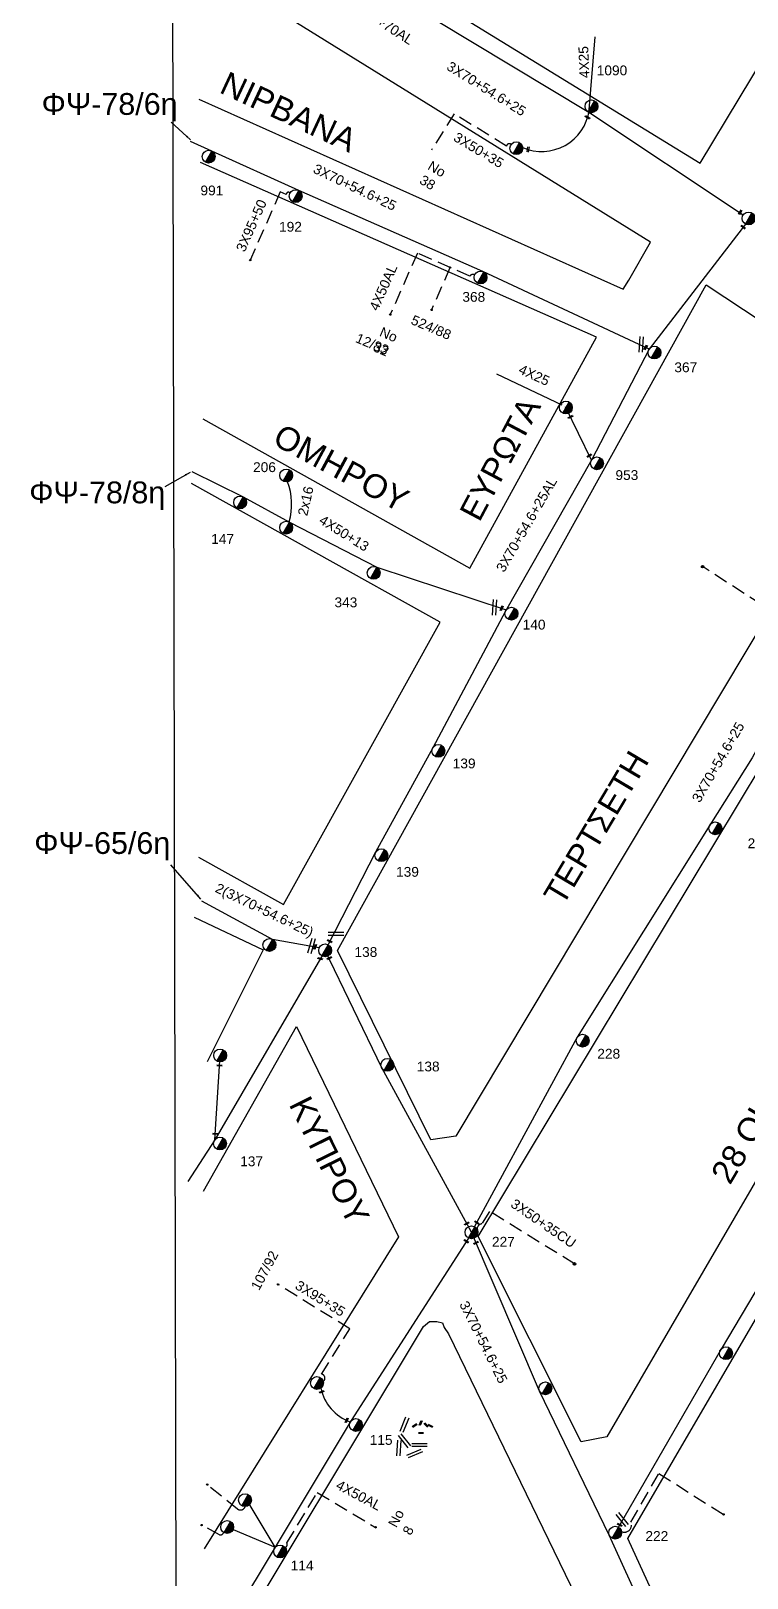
# Model space of a CAD drawing. Header units: millimetres. Extents: x 771 to 3391, y 686 to 1835.
# Drawn here: x 860.2 to 991.7, y 931.1 to 1215.3 of the extents above; entities that cross this region are included whole.
import ezdxf

# ---------------------------------------------------------------- set-up
doc = ezdxf.new("R2010")
doc.units = ezdxf.units.MM
doc.linetypes.add('DASHED', pattern=[19.05, 12.7, -6.35])
for name, color, linetype in [('Άγνωστα', 7, 'Continuous'), ('Εναέρια παροχή ΧΤ 4x25', 7, 'SYN_LINE'), ('Επιγραφές - Σχήματα', 7, 'Continuous'), ('Καλωδια Χ.Τ 3x95+35', 7, 'DASHED'), ('Καλωδια Χ.Τ. 3x50+35', 7, 'Continuous'), ('Καλωδια ΧΤ  3X95+50', 7, 'Continuous'), ('Καλώδια ΧΤ   3x150+70AL', 7, 'DASHED'), ('Μηχανική τομή', 7, 'Continuous'), ('Στύλος ΦΜ', 7, 'Continuous'), ('Στύλος ΦΜ @ 1', 7, 'Continuous'), ('Συνδέσεις', 7, 'Continuous'), ('Συνεστραμμένα ΧΤ   3x70+54.6+25 AL', 7, 'SYN_LINE'), ('Τομή', 7, 'Continuous'), ('Υπόβαθρο ΔΕΗ', 7, 'Continuous'), ('Υπόγεια καλώδια Παροχών ΧΤ   4x50AL', 7, 'DASHED')]:
    doc.layers.add(name, color=color, linetype=linetype)
doc.styles.add('arial', font='ARIAL.TTF')
doc.styles.get("Standard").update_dxf_attribs({"font": 'ARIAL.TTF'})
doc.linetypes.add('SYN_LINE', pattern='A,0.5,-0.0001,["/\\/\\/\\/",Standard,S=0.1,R=0,X=0,Y=-0.05],-0.25', length=0.7501)
doc.dimstyles.new('ISO-25', dxfattribs={"dimtxt": 2.5, "dimasz": 2.5, "dimexe": 1.25, "dimexo": 0.625, "dimtad": 1, "dimtxsty": 'Standard', "dimcen": 2.5, "dimadec": 0, "dimazin": 0, "dimtfac": 1, "dimtmove": 0, "dimatfit": 3, "dimfxl": 1, "dimarcsym": 0})

# ---------------------------------------------------------------- blocks, each defined once
blk = doc.blocks.new('ΥΠΑΡΧΩΝ ΤΣΙΜΕΝΤΕΝΙΟΣ ΣΤΥΛΟΣ')
at = {"layer": 'Στύλος ΦΜ'}
blk.add_hatch(color=7, dxfattribs=at).paths.add_polyline_path([(-1.29, -2.28, 0.574793), (2.62, 0, 0.268822), (1.3, 2.27)])
at = {"layer": 'Στύλος ΦΜ', "color": 7}
blk.add_line((-1.29, -2.28), (1.3, 2.27), dxfattribs=at)
blk.add_circle((0, 0), 2.62, dxfattribs=at)
at = {"layer": 'Στύλος ΦΜ', "flags": 4}
for tag, p in [('ΤΥΠΟΣ', (-4.91, 3.03)), ('ΑΡΙΘΜΟΣ', (-4.68, 8.05))]:
    blk.add_attdef(tag, p, '', height=4, dxfattribs=at)
blk = doc.blocks.new('_ΣΥΝΔΕΣΗ')
at = {"layer": 'Συνδέσεις', "linetype": 'SYN_LINE', "ltscale": 40}
blk.add_hatch(color=256, dxfattribs=at).paths.add_polyline_path([(0.5, -0.01, 1), (-0.5, -0.01, 1)])
at = {"layer": 'Συνδέσεις'}
blk.add_circle((0, -0.01), 0.5, dxfattribs=at)
blk = doc.blocks.new('ΜΗΧΑΝΙΚΗ ΤΟΜΗ')
at = {"layer": 'Μηχανική τομή', "ltscale": 40}
for p, q in [((-1.9, 0.8), (1.9, 0.8)), ((1.9, 0), (-1.9, 0))]:
    blk.add_line(p, q, dxfattribs=at)
blk = doc.blocks.new('ΤΟΜΗ')
at = {"layer": 'Τομή', "ltscale": 40}
for p, q in [((-5.7, 0), (5.7, 0)), ((5.7, -2.3), (-5.7, -2.3))]:
    blk.add_line(p, q, dxfattribs=at)

msp = doc.modelspace()

# ---------------------------------------------------------------- linework, layer by layer
at = {"layer": 'Άγνωστα', "color": 85, "linetype": 'DASHED', "ltscale": 0.2}
msp.add_lwpolyline([(937.12588, 1171.72397), (933.74322, 1164.03524)], dxfattribs=at)
at = {"layer": 'Άγνωστα', "color": 133, "linetype": 'Continuous', "ltscale": 0.2}
msp.add_lwpolyline([(889.75035, 1134.33461), (899.18966, 1129.68663), (907.65187, 1125.06068), (923.70738, 1116.74461), (947.47007, 1108.94772)], dxfattribs=at)
at = {"layer": 'Άγνωστα', "color": 85, "linetype": 'DASHED', "ltscale": 0.2}
for points in [[(996.90987, 1106.56196, 0.771929097), (997.50959, 1107.82448), (983.39854, 1116.93864)], [(959.98366, 988.79917), (944.38131, 998.44911), (942.96265, 996.15316, 0.35551806), (942.10242, 995.19995)]]:
    msp.add_lwpolyline(points, format="xyb", dxfattribs=at)
at = {"layer": 'Άγνωστα', "color": 6, "linetype": 'DASHED', "ltscale": 0.2}
msp.add_lwpolyline([(968.6279, 939.63374, 0.687171481), (970.33556, 941.37802), (975.46484, 950.28693), (987.3829, 942.76883)], format="xyb", dxfattribs=at)
at = {"layer": 'Άγνωστα', "color": 151, "linetype": 'DASHED', "ltscale": 0.2}
for points in [[(899.53183, 944.23151, -0.510562725), (898.14349, 943.76866), (892.64007, 948.20715)], [(895.57041, 939.48903, -0.440314585), (894.83598, 939.05949), (891.53377, 940.834)]]:
    msp.add_lwpolyline(points, format="xyb", dxfattribs=at)
at = {"layer": 'Άγνωστα', "color": 151, "linetype": 'SYN_LINE', "ltscale": 8}
for points in [[(905.04747, 936.74583), (900.25523, 944.70801)], [(897.33488, 940.03298), (905.04747, 936.74583)]]:
    msp.add_lwpolyline(points, dxfattribs=at)
at = {"layer": 'Άγνωστα', "color": 133, "linetype": 'SYN_LINE', "ltscale": 8}
msp.add_arc((896.17751, 1128.33171), 11.88539, 344.1388904, 20.3524195, dxfattribs=at)
at = {"layer": 'Εναέρια παροχή ΧΤ 4x25', "color": 27, "linetype": 'SYN_LINE', "ltscale": 8}
for points in [[(962.62239, 1200.01034), (963.76871, 1214.16328)], [(957.7044, 1146.5222), (945.7173, 1152.22651)]]:
    msp.add_lwpolyline(points, dxfattribs=at)
at = {"layer": 'Καλωδια Χ.Τ 3x95+35', "color": 151, "linetype": 'DASHED', "ltscale": 0.2}
msp.add_lwpolyline([(913.35767, 967.11741, 0.984565373), (913.57404, 968.54265), (918.75187, 976.85114), (905.6214, 985.03401)], format="xyb", dxfattribs=at)
at = {"layer": 'Καλωδια Χ.Τ. 3x50+35', "color": 27, "linetype": 'DASHED', "ltscale": 0.2}
msp.add_lwpolyline([(948.37652, 1194.43272, 0.571136888), (947.49652, 1194.09144), (937.87657, 1200.06119), (933.71559, 1193.35597)], format="xyb", dxfattribs=at)
at = {"layer": 'Καλωδια ΧΤ  3X95+50', "color": 85, "linetype": 'DASHED', "ltscale": 0.2}
msp.add_lwpolyline([(907.76569, 1185.51149, 0.708106971), (907.08616, 1185.21631), (905.98877, 1185.70055), (900.46768, 1173.18851)], format="xyb", dxfattribs=at)
at = {"layer": 'Συνεστραμμένα ΧΤ   3x70+54.6+25 AL', "color": 27, "linetype": 'SYN_LINE', "ltscale": 20}
for points in [[(894.97265, 1243.39634), (920.19261, 1225.96328), (962.64736, 1200.31858), (990.96012, 1181.48156)], [(991.35966, 1179.80469), (973.67868, 1156.83639), (963.14747, 1136.52182), (947.31961, 1108.6831), (933.96146, 1083.58424), (923.47514, 1064.41285), (914.74785, 1047.43568)]]:
    msp.add_lwpolyline(points, dxfattribs=at)
at = {"layer": 'Συνεστραμμένα ΧΤ   3x70+54.6+25 AL', "color": 85, "linetype": 'SYN_LINE', "ltscale": 20}
for points in [[(973.67868, 1156.83639), (943.15454, 1171.09156), (909.37583, 1185.95255), (893.41312, 1193.20861), (889.49857, 1194.98802)], [(1034.07493, 1151.20347), (1020.65331, 1128.25305), (1002.94436, 1100.61468), (992.59981, 1081.77112), (984.80735, 1069.38867), (960.49739, 1030.44326), (941.64592, 995.64233)]]:
    msp.add_lwpolyline(points, dxfattribs=at)
at = {"layer": 'Συνεστραμμένα ΧΤ   3x70+54.6+25 AL', "color": 27, "linetype": 'SYN_LINE', "ltscale": 8}
msp.add_lwpolyline([(963.09909, 1136.43673), (958.35153, 1146.21425)], dxfattribs=at)
at = {"layer": 'Συνεστραμμένα ΧΤ   3x70+54.6+25 AL', "color": 2, "ltscale": 20}
msp.add_lwpolyline([(1068.14582, 1128.77796), (1055.3512, 1090.5955), (1047.40385, 1076.99038), (1026.82465, 1041.83869), (1008.46006, 1009.67685), (994.26706, 985.47536), (986.88988, 973.15917), (967.46847, 939.42666)], dxfattribs=at)
at = {"layer": 'Συνεστραμμένα ΧΤ   3x70+54.6+25 AL', "color": 151, "linetype": 'SYN_LINE', "ltscale": 15}
msp.add_lwpolyline([(913.12294, 1046.84292), (904.5692, 1048.40002), (891.57065, 1055.41708)], dxfattribs=at)
at = {"layer": 'Συνεστραμμένα ΧΤ   3x70+54.6+25 AL', "color": 6, "ltscale": 20}
for points in [[(988.07675, 904.38908), (979.04946, 911.0887), (966.38304, 938.96953), (953.58715, 965.44362), (941.08721, 994.60545), (924.61523, 1024.78906), (914.21165, 1046.38691), (893.96882, 1011.61275), (888.99929, 1003.91278)], [(893.96882, 1011.61275), (894.93615, 1027.08122)]]:
    msp.add_lwpolyline(points, dxfattribs=at)
at = {"layer": 'Συνεστραμμένα ΧΤ   3x70+54.6+25 AL', "color": 151, "ltscale": 20}
msp.add_lwpolyline([(940.5549, 993.55498), (918.97773, 960.00539), (905.06424, 936.76525), (890.27842, 912.24273)], dxfattribs=at)
at = {"layer": 'Συνεστραμμένα ΧΤ   3x70+54.6+25 AL', "color": 27, "linetype": 'SYN_LINE', "ltscale": 20}
msp.add_arc((953.9828, 1201.91547), 8.78227, 246.5415597, 351.7961746, dxfattribs=at)
at = {"layer": 'Συνεστραμμένα ΧΤ   3x70+54.6+25 AL', "color": 151, "ltscale": 8}
msp.add_arc((921.51571, 967.57476), 8.22605, 190.9684537, 250.9538172, dxfattribs=at)
at = {"layer": 'Υπόβαθρο ΔΕΗ'}
for points in [[(885.09288, 1760.10912), (887.18759, 748.25165)], [(908.57619, 1266.99075), (896.49873, 1244.21055), (983.04981, 1190.98366), (997.36152, 1214.76111), (908.57619, 1266.99075)], [(891.01491, 1202.73512), (968.91499, 1167.86583), (969.95772, 1169.49616), (973.94728, 1176.47034), (890.30189, 1228.37724)], [(891.75226, 1144.0109), (940.75063, 1116.60802), (964.00303, 1159.02953), (891.33227, 1191.09638)], [(916.45428, 1046.38503), (984.14154, 1168.61365), (1018.24834, 1146.0773), (938.178, 1012.26331), (933.63533, 1011.57754), (916.45428, 1046.38503)], [(942.31199, 993.83544), (1029.17109, 1138.31343), (1059.83115, 1118.4029), (965.95263, 957.01818), (961.18893, 956.13287), (942.31199, 993.83544)], [(890.96409, 1063.51109), (906.54702, 1054.79084), (935.35701, 1106.6845), (889.68746, 1132.15114)], [(890.1836, 1052.4868), (902.81108, 1046.46657), (892.5302, 1025.90275)], [(891.89553, 1002.17682), (908.93015, 1032.42899), (927.70154, 993.74333), (891.98935, 936.43854)], [(893.151, 912.14939), (932.28961, 977.33082), (933.36372, 978.21806), (934.72702, 978.21806), (935.75982, 977.94982), (936.09031, 977.14511), (936.85459, 975.94836), (974.52705, 898.22865), (970.48809, 891.11286), (893.17602, 872.18763)]]:
    msp.add_lwpolyline(points, dxfattribs=at)
msp.add_lwpolyline([(969.8015, 938.33769), (1069.08583, 1108.79358), (1072.43445, 1110.09322), (1099.7508, 1092.17493), (988.04018, 905.33238), (982.86991, 909.74524)], close=True, dxfattribs=at)
at = {"layer": 'Υπόγεια καλώδια Παροχών ΧΤ   4x50AL', "color": 85, "linetype": 'DASHED', "ltscale": 0.2}
msp.add_lwpolyline([(941.65025, 1170.42169, 0.446281074), (940.77702, 1170.21787), (931.14288, 1174.45642), (926.17584, 1163.16643)], format="xyb", dxfattribs=at)
at = {"layer": 'Υπόγεια καλώδια Παροχών ΧΤ   4x50AL', "color": 151, "linetype": 'DASHED', "ltscale": 0.2}
msp.add_lwpolyline([(906.34639, 936.68097, 0.704816944), (907.19206, 937.54317), (912.76772, 946.82886), (923.56991, 940.34262)], format="xyb", dxfattribs=at)

# ---------------------------------------------------------------- block references
at = {"layer": 'Μηχανική τομή'}
for p, xscale, yscale, zscale, rotation in [((962.32441, 1199.3038), 0.2500000000002005, 0.2500000000002005, 0.2500000000002005, 331.5446991727721), ((951.36619, 1193.53206), 0.2500000000001928, 0.2500000000001928, 0.2500000000001928, 260.0559219753089), ((990.49401, 1181.89998), 0.249999999999919, 0.249999999999919, 0.249999999999919, 60.51731428412965), ((990.87461, 1179.17461), 0.25, 0.25, 0.25, 322.6763499369713), ((973.15531, 1157.0871), 0.249999999999919, 0.249999999999919, 0.249999999999919, 60.51731428412965), ((959.29489, 1144.27141), 0.249999999999919, 0.249999999999919, 0.249999999999919, 27.64723341265615), ((962.7456, 1137.16474), 0.249999999999919, 0.249999999999919, 0.249999999999919, 27.64723341265615), ((946.70901, 1109.19744), 0.249999999999919, 0.249999999999919, 0.249999999999919, 68.45138536945211), ((912.47807, 1047.01147), 0.2499999999999681, 0.2499999999999681, 0.2499999999999681, 72.52028648880439), ((915.00864, 1047.99353), 0.25, 0.25, 0.25, 333.0358626367025), ((913.27189, 1044.77328), 0.2499999999999681, 0.2499999999999681, 0.2499999999999681, 343.8241069281569), ((915.05231, 1044.8519), 0.2499999999999681, 0.2499999999999681, 0.2499999999999681, 27.53829775004091), ((894.81568, 1025.15169), 0.2500000000002005, 0.2500000000002005, 0.2500000000002005, 356.0343975846597), ((894.02982, 1012.58818), 0.2500000000002005, 0.2500000000002005, 0.2500000000002005, 356.0343975846597), ((940.25014, 996.10565), 0.2499999999999681, 0.2499999999999681, 0.2499999999999681, 27.53829775004091), ((942.00437, 996.30404), 0.2500000000001928, 0.2500000000001928, 0.2500000000001928, 326.6778950212413), ((940.0868, 992.87398), 0.2500000000001928, 0.2500000000001928, 0.2500000000001928, 326.6778950212413), ((941.94883, 992.59648), 0.2499999999999681, 0.2499999999999681, 0.2499999999999681, 27.53829775004091), ((913.61099, 965.18123), 0.2499999999999681, 0.2499999999999681, 0.2499999999999681, 18.54426976674313), ((918.26092, 960.01853), 0.249999999999968, 0.249999999999968, 0.249999999999968, 65.81839754665273), ((930.71363, 959.03496), 0.2499999999999681, 0.2499999999999681, 0.2499999999999681, 36.11407878704492), ((931.8488, 959.54083), 0.249999999999919, 0.249999999999919, 0.249999999999919, 68.45138536945211), ((932.66894, 959.14116), 0.2500000000001928, 0.2500000000001928, 0.2500000000001928, 312.6268794242704), ((933.4796, 958.97772), 0.2500000000002005, 0.2500000000002005, 0.2500000000002005, 331.5446991727721), ((968.25131, 940.78634), 0.25, 0.25, 0.25, 334.7467717406677)]:
    msp.add_blockref('ΜΗΧΑΝΙΚΗ ΤΟΜΗ', p, dxfattribs=dict(at, xscale=xscale, yscale=yscale, zscale=zscale, rotation=rotation))
at = {"layer": 'Μηχανική τομή', "xscale": 0.25, "yscale": 0.25, "zscale": 0.25}
msp.add_blockref('ΜΗΧΑΝΙΚΗ ΤΟΜΗ', (931.81569, 957.6259), dxfattribs=at)
at = {"layer": 'Στύλος ΦΜ @ 1', "ltscale": 40}
ref = msp.add_blockref('ΥΠΑΡΧΩΝ ΤΣΙΜΕΝΤΕΝΙΟΣ ΣΤΥΛΟΣ', (963.09687, 1201.4072), dxfattribs=dict(at, xscale=0.4499999999998181, yscale=0.4499999999998181, zscale=0.4499999999998181))
ref.add_attrib('ΤΥΠΟΣ', '1090', (964.0763, 1207.12212), dxfattribs={"layer": 'Στύλος ΦΜ', "height": 1.8, "flags": 4})
at = {"layer": 'Στύλος ΦΜ @ 1', "ltscale": 40, "xscale": 0.4499999999998181, "yscale": 0.4499999999998181, "zscale": 0.4499999999998181}
for p in [(949.31679, 1193.72347), (958.40841, 1146.09029), (907.0663, 1124.03879), (903.9859, 1047.37684), (894.93388, 1027.08251), (987.78438, 972.393), (912.71175, 966.93529), (954.65002, 965.95101), (899.51017, 945.40908), (896.2372, 940.45987)]:
    msp.add_blockref('ΥΠΑΡΧΩΝ ΤΣΙΜΕΝΤΕΝΙΟΣ ΣΤΥΛΟΣ', p, dxfattribs=at)
at = {"layer": 'Στύλος ΦΜ @ 1', "ltscale": 40}
ref = msp.add_blockref('ΥΠΑΡΧΩΝ ΤΣΙΜΕΝΤΕΝΙΟΣ ΣΤΥΛΟΣ', (892.82756, 1192.18672), dxfattribs=dict(at, xscale=0.4499999999998181, yscale=0.4499999999998181, zscale=0.4499999999998181))
ref.add_attrib('ΤΥΠΟΣ', '991', (891.33032, 1185.06412), dxfattribs={"layer": 'Στύλος ΦΜ', "height": 1.8, "flags": 4})
ref = msp.add_blockref('ΥΠΑΡΧΩΝ ΤΣΙΜΕΝΤΕΝΙΟΣ ΣΤΥΛΟΣ', (908.79027, 1184.93066), dxfattribs=dict(at, xscale=0.4499999999998181, yscale=0.4499999999998181, zscale=0.4499999999998181))
ref.add_attrib('ΤΥΠΟΣ', '192', (905.75594, 1178.39821), dxfattribs={"layer": 'Στύλος ΦΜ', "height": 1.8, "flags": 4})
ref = msp.add_blockref('ΥΠΑΡΧΩΝ ΤΣΙΜΕΝΤΕΝΙΟΣ ΣΤΥΛΟΣ', (991.94069, 1180.82917), dxfattribs=dict(at, xscale=0.4499999999998181, yscale=0.4499999999998181, zscale=0.4499999999998181))
ref.add_attrib('ΤΥΠΟΣ', '849', (995.80583, 1182.67045), dxfattribs={"layer": 'Στύλος ΦΜ', "height": 1.8, "flags": 4})
ref = msp.add_blockref('ΥΠΑΡΧΩΝ ΤΣΙΜΕΝΤΕΝΙΟΣ ΣΤΥΛΟΣ', (942.74498, 1169.9873), dxfattribs=dict(at, xscale=0.4499999999998181, yscale=0.4499999999998181, zscale=0.4499999999998181))
ref.add_attrib('ΤΥΠΟΣ', '368', (939.40505, 1165.51935), dxfattribs={"layer": 'Στύλος ΦΜ', "height": 1.8, "flags": 4})
ref = msp.add_blockref('ΥΠΑΡΧΩΝ ΤΣΙΜΕΝΤΕΝΙΟΣ ΣΤΥΛΟΣ', (974.66215, 1156.18838), dxfattribs=dict(at, xscale=0.4499999999998181, yscale=0.4499999999998181, zscale=0.4499999999998181))
ref.add_attrib('ΤΥΠΟΣ', '367', (978.32273, 1152.58394), dxfattribs={"layer": 'Στύλος ΦΜ', "height": 1.8, "flags": 4})
ref = msp.add_blockref('ΥΠΑΡΧΩΝ ΤΣΙΜΕΝΤΕΝΙΟΣ ΣΤΥΛΟΣ', (964.11031, 1135.84352), dxfattribs=dict(at, xscale=0.4499999999998181, yscale=0.4499999999998181, zscale=0.4499999999998181))
ref.add_attrib('ΤΥΠΟΣ', '953', (967.5078, 1132.78967), dxfattribs={"layer": 'Στύλος ΦΜ', "height": 1.8, "flags": 4})
ref = msp.add_blockref('ΥΠΑΡΧΩΝ ΤΣΙΜΕΝΤΕΝΙΟΣ ΣΤΥΛΟΣ', (907.0704, 1133.61619), dxfattribs=dict(at, xscale=0.4499999999998181, yscale=0.4499999999998181, zscale=0.4499999999998181))
ref.add_attrib('ΤΥΠΟΣ', '206', (900.98497, 1134.24059), dxfattribs={"layer": 'Στύλος ΦΜ', "height": 1.8, "flags": 4})
ref = msp.add_blockref('ΥΠΑΡΧΩΝ ΤΣΙΜΕΝΤΕΝΙΟΣ ΣΤΥΛΟΣ', (898.60637, 1128.66345), dxfattribs=dict(at, xscale=0.4499999999998181, yscale=0.4499999999998181, zscale=0.4499999999998181))
ref.add_attrib('ΤΥΠΟΣ', '147', (893.2958, 1121.05459), dxfattribs={"layer": 'Στύλος ΦΜ', "height": 1.8, "flags": 4})
ref = msp.add_blockref('ΥΠΑΡΧΩΝ ΤΣΙΜΕΝΤΕΝΙΟΣ ΣΤΥΛΟΣ', (923.12182, 1115.72272), dxfattribs=dict(at, xscale=0.4499999999998181, yscale=0.4499999999998181, zscale=0.4499999999998181))
ref.add_attrib('ΤΥΠΟΣ', '343', (915.93114, 1109.41291), dxfattribs={"layer": 'Στύλος ΦΜ', "height": 1.8, "flags": 4})
ref = msp.add_blockref('ΥΠΑΡΧΩΝ ΤΣΙΜΕΝΤΕΝΙΟΣ ΣΤΥΛΟΣ', (948.41011, 1108.23817), dxfattribs=dict(at, xscale=0.4499999999998181, yscale=0.4499999999998181, zscale=0.4499999999998181))
ref.add_attrib('ΤΥΠΟΣ', '140', (950.47359, 1105.31681), dxfattribs={"layer": 'Στύλος ΦΜ', "height": 1.8, "flags": 4})
ref = msp.add_blockref('ΥΠΑΡΧΩΝ ΤΣΙΜΕΝΤΕΝΙΟΣ ΣΤΥΛΟΣ', (935.00077, 1083.0302), dxfattribs=dict(at, xscale=0.4499999999998181, yscale=0.4499999999998181, zscale=0.4499999999998181))
ref.add_attrib('ΤΥΠΟΣ', '139', (937.63403, 1079.82076), dxfattribs={"layer": 'Στύλος ΦΜ', "height": 1.8, "flags": 4})
ref = msp.add_blockref('ΥΠΑΡΧΩΝ ΤΣΙΜΕΝΤΕΝΙΟΣ ΣΤΥΛΟΣ', (985.83053, 1068.80538), dxfattribs=dict(at, xscale=0.4499999999998181, yscale=0.4499999999998181, zscale=0.4499999999998181))
ref.add_attrib('ΤΥΠΟΣ', '229', (991.76318, 1065.15797), dxfattribs={"layer": 'Στύλος ΦΜ', "height": 1.8, "flags": 4})
ref = msp.add_blockref('ΥΠΑΡΧΩΝ ΤΣΙΜΕΝΤΕΝΙΟΣ ΣΤΥΛΟΣ', (924.51837, 1063.8662), dxfattribs=dict(at, xscale=0.4499999999998181, yscale=0.4499999999998181, zscale=0.4499999999998181))
ref.add_attrib('ΤΥΠΟΣ', '139', (927.23298, 1059.91158), dxfattribs={"layer": 'Στύλος ΦΜ', "height": 1.8, "flags": 4})
ref = msp.add_blockref('ΥΠΑΡΧΩΝ ΤΣΙΜΕΝΤΕΝΙΟΣ ΣΤΥΛΟΣ', (914.20939, 1046.3882), dxfattribs=dict(at, xscale=0.4499999999998181, yscale=0.4499999999998181, zscale=0.4499999999998181))
ref.add_attrib('ΤΥΠΟΣ', '138', (919.59969, 1045.18738), dxfattribs={"layer": 'Στύλος ΦΜ', "height": 1.8, "flags": 4})
ref = msp.add_blockref('ΥΠΑΡΧΩΝ ΤΣΙΜΕΝΤΕΝΙΟΣ ΣΤΥΛΟΣ', (961.47909, 1029.79257), dxfattribs=dict(at, xscale=0.4499999999998181, yscale=0.4499999999998181, zscale=0.4499999999998181))
ref.add_attrib('ΤΥΠΟΣ', '228', (964.17691, 1026.50124), dxfattribs={"layer": 'Στύλος ΦΜ', "height": 1.8, "flags": 4})
ref = msp.add_blockref('ΥΠΑΡΧΩΝ ΤΣΙΜΕΝΤΕΝΙΟΣ ΣΤΥΛΟΣ', (925.64595, 1025.35893), dxfattribs=dict(at, xscale=0.4499999999998181, yscale=0.4499999999998181, zscale=0.4499999999998181))
ref.add_attrib('ΤΥΠΟΣ', '138', (931.03626, 1024.15811), dxfattribs={"layer": 'Στύλος ΦΜ', "height": 1.8, "flags": 4})
ref = msp.add_blockref('ΥΠΑΡΧΩΝ ΤΣΙΜΕΝΤΕΝΙΟΣ ΣΤΥΛΟΣ', (894.90981, 1010.90446), dxfattribs=dict(at, xscale=0.4499999999998181, yscale=0.4499999999998181, zscale=0.4499999999998181))
ref.add_attrib('ΤΥΠΟΣ', '137', (898.61965, 1006.74603), dxfattribs={"layer": 'Στύλος ΦΜ', "height": 1.8, "flags": 4})
ref = msp.add_blockref('ΥΠΑΡΧΩΝ ΤΣΙΜΕΝΤΕΝΙΟΣ ΣΤΥΛΟΣ', (941.08495, 994.60674), dxfattribs=dict(at, xscale=0.4499999999998181, yscale=0.4499999999998181, zscale=0.4499999999998181))
ref.add_attrib('ΤΥΠΟΣ', '227', (944.83693, 991.96727), dxfattribs={"layer": 'Στύλος ΦΜ', "height": 1.8, "flags": 4})
ref = msp.add_blockref('ΥΠΑΡΧΩΝ ΤΣΙΜΕΝΤΕΝΙΟΣ ΣΤΥΛΟΣ', (919.85945, 959.22455), dxfattribs=dict(at, xscale=0.4499999999998181, yscale=0.4499999999998181, zscale=0.4499999999998181))
ref.add_attrib('ΤΥΠΟΣ', '115', (922.39997, 955.56341), dxfattribs={"layer": 'Στύλος ΦΜ', "height": 1.8, "flags": 4})
ref = msp.add_blockref('ΥΠΑΡΧΩΝ ΤΣΙΜΕΝΤΕΝΙΟΣ ΣΤΥΛΟΣ', (967.46847, 939.42666), dxfattribs=dict(at, xscale=0.4499999999998181, yscale=0.4499999999998181, zscale=0.4499999999998181))
ref.add_attrib('ΤΥΠΟΣ', '222', (973.01163, 937.92023), dxfattribs={"layer": 'Στύλος ΦΜ', "height": 1.8, "flags": 4})
ref = msp.add_blockref('ΥΠΑΡΧΩΝ ΤΣΙΜΕΝΤΕΝΙΟΣ ΣΤΥΛΟΣ', (905.94687, 935.98543), dxfattribs=dict(at, xscale=0.4499999999998181, yscale=0.4499999999998181, zscale=0.4499999999998181))
ref.add_attrib('ΤΥΠΟΣ', '114', (907.89635, 932.50498), dxfattribs={"layer": 'Στύλος ΦΜ', "height": 1.8, "flags": 4})
at = {"layer": 'Συνδέσεις'}
for p, xscale, yscale, zscale in [((900.46768, 1173.18851), 0.25, 0.25, 0.25), ((937.16283, 1171.80794), 0.25, 0.25, 0.25), ((926.17584, 1163.16643), 0.25, 0.25, 0.25), ((933.74322, 1164.03524), 0.25, 0.25, 0.25), ((983.5036, 1116.87078), 0.4777242751394019, 0.4777242751394019, 0.4777242751394019), ((959.98366, 988.79917), 0.4777242751394019, 0.4777242751394019, 0.4777242751394019), ((905.57033, 985.0373), 0.25, 0.25, 0.25), ((892.5624, 948.26979), 0.25, 0.25, 0.25), ((891.53377, 940.834), 0.25, 0.25, 0.25), ((987.34653, 942.79178), 0.25, 0.25, 0.25), ((923.47181, 940.42195), 0.25, 0.25, 0.25)]:
    msp.add_blockref('_ΣΥΝΔΕΣΗ', p, dxfattribs=dict(at, xscale=xscale, yscale=yscale, zscale=zscale))
at = {"layer": 'Τομή'}
for p, xscale, yscale, zscale, rotation in [((972.49759, 1157.67478), 0.2500000000000557, 0.2500000000000557, 0.2500000000000557, 266.3054486218056), ((945.6026, 1109.36353), 0.2500000000000557, 0.2500000000000557, 0.2500000000000557, 266.3054486218056), ((911.44745, 1047.28085), 0.25, 0.25, 0.25, 73.80104751589052), ((929.03285, 959.16793), 0.2499999999998873, 0.2499999999998873, 0.2499999999998873, 248.1909067709115), ((928.02506, 954.93793), 0.2500000000000557, 0.2500000000000557, 0.2500000000000557, 266.3054486218056), ((929.01682, 956.49703), 0.2499999999999669, 0.2499999999999669, 0.2499999999999669, 308.1680509152084), ((930.53725, 954.2338), 0.2499999999999535, 0.2499999999999535, 0.2499999999999535, 22.92285824507862), ((968.97022, 942.03499), 0.2499999999999669, 0.2499999999999669, 0.2499999999999669, 308.1680509152084)]:
    msp.add_blockref('ΤΟΜΗ', p, dxfattribs=dict(at, xscale=xscale, yscale=yscale, zscale=zscale, rotation=rotation))
at = {"layer": 'Τομή', "xscale": 0.25, "yscale": 0.25, "zscale": 0.25}
for p in [(916.2146, 1049.70739), (931.53933, 955.82965)]:
    msp.add_blockref('ΤΟΜΗ', p, dxfattribs=at)

# ---------------------------------------------------------------- texts
at = {"ltscale": 40, "char_height": 4, "width": 64.8866414, "attachment_point": 1, "style": 'arial'}
for s, insert, rotation in [('{\\H1.083x;NIPBANA}', (896.40371, 1207.97159), 335.0680014), ('{\\H1.083x;EYPΩTA}', (938.70113, 1126.92075), 62.0230734), ('{\\H1.083x;OMHPOY}', (906.37241, 1143.29524), 331.6768318), ('{\\H1.083x;TEPTΣETH}', (954.11149, 1056.58623), 59.2546127), ('{\\H1.083x;28 OKTΩBPIOY}', (984.81251, 1005.37071), 59.2546127), ('{\\H1.083x;KYΠPOY}', (911.35397, 1020.04811), 296.3067131)]:
    msp.add_mtext(s, dxfattribs=dict(at, insert=insert, rotation=rotation))
at = {"layer": 'Άγνωστα', "color": 7, "char_height": 1.8, "attachment_point": 1}
for s, gutter_width, insert, rotation in [('3X70+54.6+25', 12.5, (937.29918, 1209.79358), 328.042606), ('3X70+54.6+25', 12.5, (912.63018, 1190.93215), 334.4024383), ('3X95+50', 12.5, (897.78631, 1175.25146), 66.0216461), ('4X50AL', 12.5, (922.24488, 1164.44062), 66.0216461), ('524/88', 1.65674, (930.50349, 1163.15794), 336.8609817), ('12/83', 1.65674, (920.3356, 1159.81625), 336.8609817), ('4X50+13', 12.5, (913.87891, 1126.46281), 328.042606), ('3X70+54.6+25', 12.5, (981.42969, 1074.27802), 59.8533125), ('2(3X70+54.6+25)', 12.5, (894.64082, 1058.82104), 334.4024383), ('3X50+35CU', 12.5, (949.12342, 1000.88658), 325.5614849), ('107/92', 1.83491, (900.49651, 984.64479), 61.7841705), ('3X95+35', 12.5, (909.48408, 985.88397), 328.3202488), ('3X70+54.6+25', 12.5, (940.40692, 982.20362), 296.5737507)]:
    msp.add_mtext_dynamic_manual_height_columns(s, width=1.8, gutter_width=gutter_width, heights=[0.04535], dxfattribs=dict(at, insert=insert, rotation=rotation))
at = {"layer": 'Άγνωστα', "color": 7}
note = msp.add_mtext_dynamic_manual_height_columns('No ', width=1.8, gutter_width=1.88396, heights=[0.04535, 0], dxfattribs=dict(at, insert=(930.6317, 1193.37794), char_height=1.8, attachment_point=1, rotation=329.4157693))
for column, words in zip(note.columns.linked_columns, ['38']):
    column.text = words
note = msp.add_mtext_dynamic_manual_height_columns('No ', width=1.8, gutter_width=1.65674, heights=[0.04535, 0], dxfattribs=dict(at, insert=(921.56468, 1162.3138), char_height=1.8, attachment_point=1, rotation=336.8609817))
for column, words in zip(note.columns.linked_columns, ['32']):
    column.text = words
note = msp.add_mtext_dynamic_manual_height_columns('No ', width=1.8, gutter_width=1.83491, heights=[0.04535, 0], dxfattribs=dict(at, insert=(923.97139, 937.87631), char_height=1.8, attachment_point=1, rotation=61.7841705))
for column, words in zip(note.columns.linked_columns, ['8']):
    column.text = words
at = {"layer": 'Εναέρια παροχή ΧΤ 4x25', "color": 7, "char_height": 1.8, "attachment_point": 1}
for s, insert, rotation in [('4X25', (960.94241, 1206.5709), 92.4145209), ('4X25', (950.30388, 1154.09502), 335.4720262), ('2x16', (909.16132, 1126.45879), 77.3277046)]:
    msp.add_mtext_dynamic_manual_height_columns(s, width=1.8, gutter_width=12.5, heights=[0.04535], dxfattribs=dict(at, insert=insert, rotation=rotation))
at = {"layer": 'Επιγραφές - Σχήματα', "ltscale": 0.2, "char_height": 4, "width": 19.6718533, "attachment_point": 1}
for s, insert in [('ΦΨ-78/6η', (862.15925, 1203.85177)), ('ΦΨ-78/8η', (859.89353, 1132.50553)), ('ΦΨ-65/6η', (860.80803, 1068.10378))]:
    msp.add_mtext(s, dxfattribs=dict(at, insert=insert))
at = {"layer": 'Καλώδια ΧΤ   3x150+70AL', "color": 7, "char_height": 1.8, "attachment_point": 1}
for s, insert, rotation in [('3X150+70AL', (918.33797, 1222.01348), 327.4492663), ('3X50+35', (938.53574, 1196.77375), 328.9426199)]:
    msp.add_mtext_dynamic_manual_height_columns(s, width=1.8, gutter_width=12.5, heights=[0.04535], dxfattribs=dict(at, insert=insert, rotation=rotation))
at = {"layer": 'Συνεστραμμένα ΧΤ   3x70+54.6+25 AL', "color": 7, "insert": (945.48949, 1116.58663), "char_height": 1.8, "attachment_point": 1, "rotation": 59.8533125}
msp.add_mtext_dynamic_manual_height_columns('3X70+54.6+25AL', width=1.8, gutter_width=12.5, heights=[0.04535], dxfattribs=at)
at = {"layer": 'Υπόγεια καλώδια Παροχών ΧΤ   4x50AL', "color": 7, "insert": (916.86657, 949.19364), "char_height": 1.8, "attachment_point": 1, "rotation": 332.0600153}
msp.add_mtext_dynamic_manual_height_columns('4X50AL', width=1.8, gutter_width=12.5, heights=[0.04535], dxfattribs=at)

# ---------------------------------------------------------------- leaders
at = {"layer": 'Επιγραφές - Σχήματα', "ltscale": 40}
for points in [[(889.51469, 1195.25732), (885.96869, 1198.50518)], [(889.4226, 1134.18606), (884.76767, 1131.55859)], [(891.42125, 1055.80722), (885.87309, 1062.12537)]]:
    msp.add_leader(points, dimstyle='ISO-25', override={"dimasz": 1, "dimtad": 0}, dxfattribs=at)

doc.saveas('drawing.dxf')
